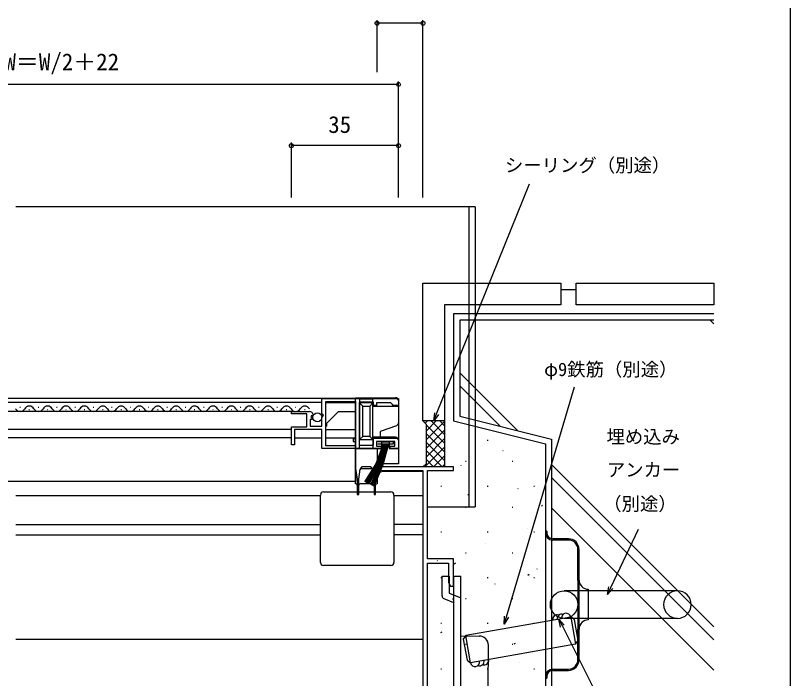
# Model space of a CAD drawing. Units: millimetres, scale not verified. Extents: x -437 to 438, y -344 to 341.
# Drawn here: x 185.1 to 438.2, y -158 to 58.7 of the extents above; entities that cross this region are included whole.
import ezdxf
from ezdxf.enums import TextEntityAlignment as Align

# ---------------------------------------------------------------- set-up
doc = ezdxf.new("R2010")
doc.units = ezdxf.units.MM
doc.header["$LTSCALE"] = 2
for name, color, linetype in [('0-2_YKK_11', 7, 'Continuous'), ('0-3_YKK_12', 2, 'Continuous'), ('0-4_YKK_13', 4, 'Continuous'), ('0-6_YKK_D', 6, 'Continuous'), ('0-7_YKK_ZWAK', 7, 'Continuous'), ('0-8_YSS_K', 3, 'Continuous')]:
    doc.layers.add(name, color=color, linetype=linetype)
doc.styles.add('ＭＳ ゴシック', font='')
doc.styles.get('ＭＳ ゴシック').set_extended_font_data('MS Gothic')

msp = doc.modelspace()

# ---------------------------------------------------------------- linework, layer by layer
at = {"layer": '0-2_YKK_11'}
for points in [[(285.167, -66.5), (310.167, -66.5), (310.167, -68.7), (308.467, -68.7), (308.167, -68.4), (307.667, -67.9), (302.967, -67.9), (302.967, -68.7), (301.967, -68.7), (301.967, -67.6), (297.367, -67.6), (297.367, -81.7), (301.967, -81.7), (301.967, -79.4), (310.167, -79.4), (310.167, -82.8), (307.467, -82.8), (307.467, -82), (308.967, -82), (308.967, -80.5), (302.967, -80.5), (302.967, -82), (304.467, -82), (304.467, -82.8), (285.167, -82.8), (285.167, -76.6), (276.167, -76.6), (276.167, -81.6), (275.167, -81.6), (275.167, -75.7), (280.267, -75.7), (280.267, -71.5), (275.167, -71.5), (275.167, -70.7), (281.072, -70.7)], [(282.367, -71.882), (282.116, -72.093), (281.797, -72.008), (281.526, -72.476), (282.092, -73.041), (281.985, -73.3), (281.367, -73.3), (281.367, -75.5), (285.167, -75.5), (285.167, -72.5), (285.467, -72.2), (285.621, -71.871), (285.167, -71.331), (285.167, -66.5)], [(319.667, -187.3), (319.667, -120.3), (326.467, -120.3), (326.467, -126.588), (327.167, -127.8), (328.167, -127.8), (328.167, -118.8), (319.667, -118.8), (319.667, -90), (328.167, -90), (328.167, -88.8), (303.167, -88.8), (303.167, -90.4), (304.467, -90.4), (304.667, -90.2), (304.867, -90), (318.167, -90)], [(318.167, -90), (318.167, -169.9)]]:
    msp.add_lwpolyline(points, dxfattribs=at)
msp.add_lwpolyline([(286.467, -81.9), (286.467, -67.4), (296.167, -67.4), (296.167, -79.6), (295.367, -79.6), (295.367, -80.5), (296.167, -80.5), (296.167, -81.9)], close=True, dxfattribs=at)
msp.add_arc((281.072, -72), 1.3, 5.2159, 90.00002, dxfattribs=at)
at = {"layer": '0-3_YKK_12'}
for p, q in [((335.167, -3.805), (185.17, -3.805)), ((333.167, -3.805), (333.167, -18.804)), ((333.167, -18.804), (333.167, -101.804)), ((296.17, -66.5), (97.165, -66.5)), ((285.167, -67.7), (108.168, -67.7)), ((286.467, -67.7), (296.167, -67.7)), ((296.167, -67.7), (296.167, -79.327)), ((275.567, -70.7), (112.787, -70.7)), ((186.672, -69.44), (186.472, -69.44)), ((189.672, -70.2), (189.472, -70.2)), ((192.672, -69.44), (192.472, -69.44)), ((195.672, -70.2), (195.472, -70.2)), ((198.672, -69.44), (198.472, -69.44)), ((201.672, -70.2), (201.472, -70.2)), ((204.672, -69.44), (204.472, -69.44)), ((207.672, -70.2), (207.472, -70.2)), ((210.672, -69.44), (210.472, -69.44)), ((213.672, -70.2), (213.472, -70.2)), ((216.672, -69.44), (216.472, -69.44)), ((219.672, -70.2), (219.472, -70.2)), ((222.672, -69.44), (222.472, -69.44)), ((225.672, -70.2), (225.472, -70.2)), ((228.672, -69.44), (228.472, -69.44)), ((231.672, -70.2), (231.472, -70.2)), ((234.672, -69.44), (234.472, -69.44)), ((237.672, -70.2), (237.472, -70.2)), ((240.672, -69.44), (240.472, -69.44)), ((243.672, -70.2), (243.472, -70.2)), ((246.672, -69.44), (246.472, -69.44)), ((249.672, -70.2), (249.472, -70.2)), ((252.672, -69.44), (252.472, -69.44)), ((255.672, -70.2), (255.472, -70.2)), ((258.672, -69.44), (258.472, -69.44)), ((261.672, -70.2), (261.472, -70.2)), ((264.672, -69.44), (264.472, -69.44)), ((267.672, -70.2), (267.472, -70.2)), ((270.672, -69.44), (270.472, -69.44)), ((273.672, -70.2), (273.472, -70.2)), ((276.672, -69.44), (276.472, -69.44)), ((279.672, -70.2), (279.472, -70.2)), ((286.767, -74.5), (290.567, -70.7)), ((290.567, -70.7), (296.17, -70.7)), ((286.767, -75.5), (286.467, -75.5)), ((286.767, -75.5), (286.767, -74.5)), ((275.167, -76.6), (118.167, -76.6)), ((286.467, -76.6), (296.169, -76.6)), ((296.167, -76.7), (296.167, -93.5)), ((275.167, -79.3), (118.167, -79.3)), ((276.167, -79.3), (285.167, -79.3)), ((286.467, -79.3), (296.167, -79.3)), ((304.65, -90.2), (318.167, -90.2)), ((97.165, -93.5), (296.167, -93.5)), ((185.17, -98.1), (284.667, -98.1)), ((308.667, -98.1), (318.167, -98.1)), ((319.367, -101.806), (335.167, -101.806)), ((185.17, -107.6), (284.667, -107.6)), ((308.667, -107.5), (318.167, -107.5)), ((185.17, -111), (284.667, -111)), ((308.667, -110.9), (318.167, -110.9)), ((185.17, -145.109), (318.167, -145.109))]:
    msp.add_line(p, q, dxfattribs=at)
msp.add_lwpolyline([(335.167, -3.805), (335.167, -18.804), (335.167, -101.804)], dxfattribs=at)
for centre, start, end in [((186.572, -68.982), 209.20254, 330.79746), ((189.572, -70.658), 29.20254, 150.79746), ((192.572, -68.982), 209.20254, 330.79746), ((195.572, -70.658), 29.20254, 150.79746), ((198.572, -68.982), 209.20254, 330.79746), ((201.572, -70.658), 29.20254, 150.79746), ((204.572, -68.982), 209.20254, 330.79746), ((207.572, -70.658), 29.20254, 150.79746), ((210.572, -68.982), 209.20254, 330.79746), ((213.572, -70.658), 29.20254, 150.79746), ((216.572, -68.982), 209.20254, 330.79746), ((219.572, -70.658), 29.20254, 150.79746), ((222.572, -68.982), 209.20254, 330.79746), ((225.572, -70.658), 29.20254, 150.79746), ((228.572, -68.982), 209.20254, 330.79746), ((231.572, -70.658), 29.20254, 150.79746), ((234.572, -68.982), 209.20254, 330.79746), ((237.572, -70.658), 29.20254, 150.79746), ((240.572, -68.982), 209.20254, 330.79746), ((243.572, -70.658), 29.20254, 150.79746), ((246.572, -68.982), 209.20254, 330.79746), ((249.572, -70.658), 29.20254, 150.79746), ((252.572, -68.982), 209.20254, 330.79746), ((255.572, -70.658), 29.20254, 150.79746), ((258.572, -68.982), 209.20254, 330.79746), ((261.572, -70.658), 29.20254, 150.79746), ((264.572, -68.982), 209.20254, 330.79746), ((267.572, -70.658), 29.20254, 150.79746), ((270.572, -68.982), 209.20254, 330.79746), ((273.572, -70.658), 29.20254, 150.79746), ((276.572, -68.982), 209.20254, 330.79746), ((279.572, -70.658), 29.20254, 150.79746)]:
    msp.add_arc(centre, 1.718, start, end, dxfattribs=at)
at = {"layer": '0-4_YKK_13'}
for p, q in [((296.167, -66.2), (309.167, -66.2)), ((296.167, -82.8), (296.167, -66.2)), ((297.467, -66.6), (301.767, -66.6)), ((297.467, -66.6), (297.467, -67.9)), ((297.467, -67.9), (298.467, -68.9)), ((297.467, -67.9), (297.467, -79.9)), ((301.767, -67.9), (297.467, -67.9)), ((301.767, -67.9), (300.767, -68.9)), ((301.767, -67.9), (301.767, -66.6)), ((301.767, -79.9), (301.767, -67.9)), ((310.167, -67.2), (310.167, -69)), ((298.467, -78.9), (298.467, -68.9)), ((298.467, -68.9), (300.767, -68.9)), ((300.767, -68.9), (300.767, -78.9)), ((301.767, -69), (310.167, -69)), ((310.167, -69), (310.167, -74.4)), ((309.509, -75.339), (304.167, -77.284)), ((310.167, -74.4), (310.167, -80.1)), ((304.167, -77.284), (304.167, -79.1)), ((298.467, -78.9), (297.467, -79.9)), ((297.467, -79.9), (301.767, -79.9)), ((297.467, -82.8), (297.467, -79.9)), ((300.767, -78.9), (298.467, -78.9)), ((300.767, -78.9), (301.767, -79.9)), ((304.167, -79.1), (301.767, -79.1)), ((301.767, -79.9), (301.767, -82.8)), ((309.167, -79.1), (304.167, -79.1)), ((304.767, -80.6), (307.167, -80.6)), ((304.767, -82.8), (304.767, -80.6)), ((307.167, -80.6), (307.167, -82.8)), ((310.167, -80.1), (310.167, -82.8)), ((296.167, -89.3), (296.167, -82.8)), ((296.167, -82.8), (303.167, -82.8)), ((303.167, -82.8), (303.167, -89.3)), ((303.167, -82.8), (304.767, -82.8)), ((307.167, -82.8), (310.167, -82.8)), ((310.167, -82.8), (310.167, -87.8)), ((310.167, -87.8), (303.167, -87.8)), ((296.167, -89.3), (296.667, -92.8)), ((296.167, -94.3), (296.167, -89.3)), ((297.167, -92.8), (297.625, -89.595)), ((298.101, -89.3), (298.244, -88.8)), ((298.101, -89.3), (301.234, -89.3)), ((301.091, -88.8), (298.244, -88.8)), ((301.091, -88.8), (301.234, -89.3)), ((303.167, -89.3), (303.167, -94.3)), ((296.667, -92.8), (296.667, -97.3)), ((297.167, -97.3), (297.167, -92.8)), ((301.667, -94.3), (297.667, -94.3)), ((284.667, -120), (284.667, -98)), ((285.667, -97), (307.667, -97)), ((297.167, -97.3), (296.667, -97.3)), ((302.167, -97.3), (302.167, -97.8)), ((302.667, -97.3), (302.167, -97.3)), ((308.667, -98), (308.667, -120)), ((358.167, -109.8), (358.167, -110.3)), ((358.567, -109.8), (358.167, -109.8)), ((358.167, -110.3), (358.167, -157.3)), ((358.567, -109.8), (358.567, -110.3)), ((365.667, -112.3), (360.567, -112.3)), ((365.667, -112.7), (360.567, -112.7)), ((368.767, -125.8), (368.767, -115.8)), ((369.167, -125.8), (369.167, -115.8)), ((307.667, -121), (285.667, -121)), ((324.378, -130.927), (324.388, -124.55)), ((324.389, -124.55), (326.689, -124.554)), ((326.688, -124.554), (326.679, -130.054)), ((328.167, -183.556), (328.264, -124.556)), ((328.262, -124.556), (330.559, -124.56)), ((330.468, -183.56), (330.559, -124.56)), ((368.767, -125.8), (368.767, -141.8)), ((369.167, -141.8), (369.167, -125.8)), ((372.167, -128.8), (372.167, -138.8)), ((401.267, -129.3), (364.267, -129.3)), ((325.002, -131.855), (328.174, -133.143)), ((401.267, -138.3), (364.267, -138.3)), ((330.532, -144.06), (336.531, -144.07)), ((368.767, -151.8), (368.767, -141.8)), ((369.167, -151.8), (369.167, -141.8)), ((339.504, -161.074), (339.527, -147.074)), ((360.567, -154.9), (365.667, -154.9)), ((360.567, -155.3), (365.667, -155.3)), ((358.167, -157.3), (358.167, -157.8)), ((358.167, -157.8), (358.567, -157.8)), ((358.567, -157.3), (358.567, -157.8))]:
    msp.add_line(p, q, dxfattribs=at)
for points in [[(303.468, -80.5), (308.468, -80.5), (308.468, -81.35), (303.468, -81.35)], [(305.108, -81.35), (302.779, -87.804), (299.069, -93.735)], [(305.308, -81.35), (302.999, -87.863), (299.266, -93.829)], [(305.508, -81.35), (303.239, -87.912), (299.492, -93.948)], [(305.708, -81.35), (303.476, -87.94), (299.75, -94.078)], [(305.908, -81.35), (303.72, -87.951), (300.127, -94.268)], [(306.108, -81.35), (303.99, -87.997), (300.512, -94.461)], [(306.308, -81.35), (304.293, -88.035), (300.971, -94.693)], [(306.508, -81.35), (304.535, -88.062), (301.387, -94.902)], [(306.708, -81.35), (304.821, -88.109), (301.771, -95.095)], [(306.908, -81.35), (305.064, -88.142), (302.132, -95.277)], [(301.71, -89.595), (302.167, -92.8), (302.167, -97.3)], [(302.667, -97.3), (302.667, -92.8), (303.167, -89.3)], [(296.667, -97.3), (296.667, -97.8), (297.167, -97.8), (297.167, -97.3)], [(302.167, -97.8), (302.667, -97.8), (302.667, -97.3)], [(326.68, -130.054), (328.178, -130.662), (330.477, -131.595)]]:
    msp.add_lwpolyline(points, dxfattribs=at)
for centre, radius in [((283.681, -72.6), 1.45), ((364.267, -133.8), 4.5)]:
    msp.add_circle(centre, radius, dxfattribs=at)
for centre, radius, start, end in [((309.167, -67.2), 1, 0, 90), ((309.167, -74.4), 1, 290, 0), ((309.167, -80.1), 1, 0, 90), ((298.101, -89.8), 0.5, 90, 171.8699), ((299.058, -90.071), 1.509, 122.61963, 161.62012), ((300.277, -90.071), 1.509, 18.37988, 57.38037), ((301.234, -89.8), 0.5, 8.1301, 90), ((296.167, -94.8), 0.5, 0, 90), ((297.667, -94.8), 0.5, 90, 180), ((301.667, -94.8), 0.5, 0, 90), ((303.167, -94.8), 0.5, 90, 180), ((285.667, -98), 1, 90, 180), ((307.667, -98), 1, 0, 90), ((360.567, -110.3), 2.4, 180, 270), ((360.567, -110.3), 2, 180, 270), ((365.667, -115.8), 3.5, 0, 90), ((365.667, -115.8), 3.1, 0, 90), ((285.667, -120), 1, 180, 270), ((307.667, -120), 1, 270, 0), ((372.167, -125.8), 3, 180, 270), ((325.378, -130.928), 1, 179.90534, 247.9075), ((401.267, -133.8), 4.5, 90, 270), ((401.267, -133.8), 4.5, 270, 90), ((372.167, -141.8), 3, 90, 180), ((336.527, -147.07), 3, 359.90656, 89.9066), ((365.667, -151.8), 3.1, 270, 0), ((365.667, -151.8), 3.5, 270, 0), ((360.567, -157.3), 2.4, 90, 180), ((360.567, -157.3), 2, 90, 180)]:
    msp.add_arc(centre, radius, start, end, dxfattribs=at)
at = {"layer": '0-6_YKK_D'}
for p, q in [((303.167, 40.195), (303.167, 57.195)), ((318.167, 56.195), (303.167, 56.195)), ((318.167, -0.805), (318.167, 57.195)), ((310.167, 36.195), (83.167, 36.195)), ((310.167, -0.805), (310.167, 37.195)), ((275.167, -0.805), (275.167, 17.195)), ((310.167, 16.195), (275.167, 16.195)), ((310.167, -0.805), (310.167, 17.195))]:
    msp.add_line(p, q, dxfattribs=at)
for points in [[(321.667, -73.8), (322.622, -71.435), (352.947, 3.688)], [(344.666, -140.205), (345.392, -137.76), (367.671, -62.681)], [(323.256, -71.691), (321.667, -73.8), (321.988, -71.18)], [(378.417, -130.548), (379.512, -128.245), (388.608, -109.103)], [(380.129, -128.538), (378.417, -130.548), (378.894, -127.952)], [(346.047, -137.954), (344.666, -140.205), (344.736, -137.566)], [(363.108, -141.143), (362.577, -138.557), (364.33, -140.531)], [(362.577, -138.557), (363.719, -140.837), (375.183, -163.717)]]:
    msp.add_lwpolyline(points, dxfattribs=at)
for centre in [(303.167, 56.195), (318.167, 56.195), (310.167, 36.195), (275.167, 16.195), (310.167, 16.195)]:
    msp.add_circle(centre, 0.637, dxfattribs=at)
at = {"layer": '0-7_YKK_ZWAK'}
msp.add_lwpolyline([(-436.8, -343.8), (438.2, -343.8), (438.2, 306.2)], dxfattribs=at)
at = {"layer": '0-8_YSS_K'}
for p, q in [((363.167, -30.8), (368.167, -30.8)), ((413.202, -30.8), (413.167, -30.8)), ((411.937, -40.8), (413.202, -42.066)), ((330.167, -58.026), (349.118, -76.976)), ((330.167, -62.268), (343.461, -75.562)), ((330.167, -72.168), (330.262, -72.262)), ((319.167, -74.8), (318.167, -73.8)), ((318.896, -74.528), (319.624, -73.8)), ((319.167, -77.085), (322.453, -73.8)), ((319.167, -79.914), (325.167, -73.914)), ((319.167, -74.8), (319.167, -87.798)), ((325.167, -81.008), (319.167, -75.008)), ((325.167, -78.18), (320.788, -73.8)), ((325.167, -75.351), (323.616, -73.8)), ((325.167, -73.8), (325.167, -88.8)), ((319.167, -82.742), (325.167, -76.742)), ((325.167, -83.837), (319.167, -77.837)), ((319.167, -85.571), (325.167, -79.571)), ((325.167, -86.665), (319.167, -80.665)), ((339.177, -80.095), (339.427, -80.095)), ((318.766, -88.8), (325.167, -82.399)), ((324.474, -88.8), (319.167, -83.493)), ((344.281, -83.446), (344.328, -83.429)), ((321.595, -88.8), (325.167, -85.227)), ((319.167, -87.8), (318.167, -88.8)), ((318.817, -88.8), (318.492, -88.475)), ((321.646, -88.8), (319.167, -86.322)), ((324.423, -88.8), (325.167, -88.056)), ((330.581, -88.297), (330.612, -88.286)), ((332.052, -86.97), (332.302, -86.97)), ((347.252, -86.97), (347.502, -86.97)), ((360.167, -88.026), (413.202, -141.061)), ((360.167, -92.268), (413.202, -145.303)), ((323.977, -95.045), (324.227, -95.045)), ((339.177, -95.045), (339.427, -95.045)), ((349.16, -95.922), (349.208, -95.906)), ((354.377, -95.045), (354.627, -95.045)), ((332.806, -97.928), (333.223, -97.652)), ((332.052, -101.92), (332.302, -101.92)), ((333.56, -101.447), (333.607, -101.43)), ((347.252, -101.92), (347.502, -101.92)), ((356.819, -101.623), (357.236, -101.347)), ((360.167, -102.168), (413.202, -155.203)), ((323.977, -109.995), (324.227, -109.995)), ((339.177, -109.995), (339.427, -109.995)), ((352.391, -108.983), (352.438, -108.967)), ((354.377, -109.995), (354.627, -109.995)), ((338.439, -113.924), (338.487, -113.907)), ((332.052, -116.87), (332.302, -116.87)), ((347.252, -116.87), (347.502, -116.87)), ((322.839, -119.448), (322.886, -119.431)), ((328.384, -120.444), (328.801, -120.168)), ((352.397, -124.139), (352.814, -123.863)), ((355.385, -122.128), (355.432, -122.111)), ((323.977, -124.945), (324.227, -124.945)), ((339.177, -124.945), (339.427, -124.945)), ((354.377, -124.945), (354.627, -124.945)), ((341.67, -126.985), (341.717, -126.968)), ((327.718, -131.925), (327.766, -131.908)), ((332.052, -131.82), (332.302, -131.82)), ((347.252, -131.82), (347.502, -131.82)), ((366.45, -137.871), (332.147, -143.952)), ((323.977, -139.895), (324.227, -139.895)), ((339.177, -139.895), (339.427, -139.895)), ((344.664, -140.129), (344.711, -140.112)), ((354.377, -139.895), (354.627, -139.895)), ((323.962, -142.96), (324.378, -142.684)), ((330.949, -144.986), (330.996, -144.969)), ((332.052, -146.77), (332.302, -146.77)), ((368.021, -146.732), (333.718, -152.814)), ((347.252, -146.77), (347.502, -146.77)), ((347.975, -146.655), (348.392, -146.379)), ((349.544, -152.606), (349.591, -152.589)), ((323.977, -154.845), (324.227, -154.845)), ((339.177, -154.845), (339.427, -154.845)), ((354.377, -154.845), (354.627, -154.845))]:
    msp.add_line(p, q, dxfattribs=at)
for points in [[(325.167, -35.8), (325.167, -73.8), (318.167, -73.8), (318.167, -28.8), (363.167, -28.8), (363.167, -35.8)], [(368.167, -35.8), (368.167, -28.8), (413.167, -28.8), (413.167, -35.8)], [(366.45, -137.871), (368.021, -146.732), (368.831, -145.573), (367.61, -138.681)], [(333.717, -152.811), (332.146, -143.949), (331.336, -145.109), (332.558, -152.001)]]:
    msp.add_lwpolyline(points, close=True, dxfattribs=at)
for points in [[(413.202, -38.8), (328.167, -38.8), (328.167, -73.8), (358.167, -81.3), (358.167, -188.8), (413.202, -188.8)], [(413.202, -40.8), (330.167, -40.8), (330.167, -72.238), (360.167, -79.738), (360.167, -186.8), (413.202, -186.8)]]:
    msp.add_lwpolyline(points, dxfattribs=at)
for centre, start, end in [((364.974, -138.132), 10.04394, 190.04392), ((362.02, -138.655), 70.04391, 190.04392), ((363.497, -138.394), 70.04391, 190.04392), ((338.147, -152.024), 250.04391, 10.04392), ((335.193, -152.547), 190.04394, 10.04392), ((336.67, -152.285), 250.04391, 10.04392)]:
    msp.add_arc(centre, 1.5, start, end, dxfattribs=at)

# ---------------------------------------------------------------- texts
at = {"layer": '0-6_YKK_D', "style": 'ＭＳ ゴシック'}
for s, height, p in [('網戸出来幅：MW＝W/2＋22', 5.499, (132.726, 39.176)), ('35', 5.499, (287.213, 18.695)), ('シーリング（別途）', 4.399, (344.929, 6.269)), ('φ9鉄筋（別途）', 4.399, (357.73, -60.442)), ('埋め込み', 4.399, (378.098, -82.438)), ('アンカー', 4.399, (378.201, -93.256)), ('（別途）', 4.399, (377.041, -104.381))]:
    msp.add_text(s, height=height, dxfattribs=at).set_placement(p, align=Align.BOTTOM_LEFT)

doc.saveas('drawing.dxf')
